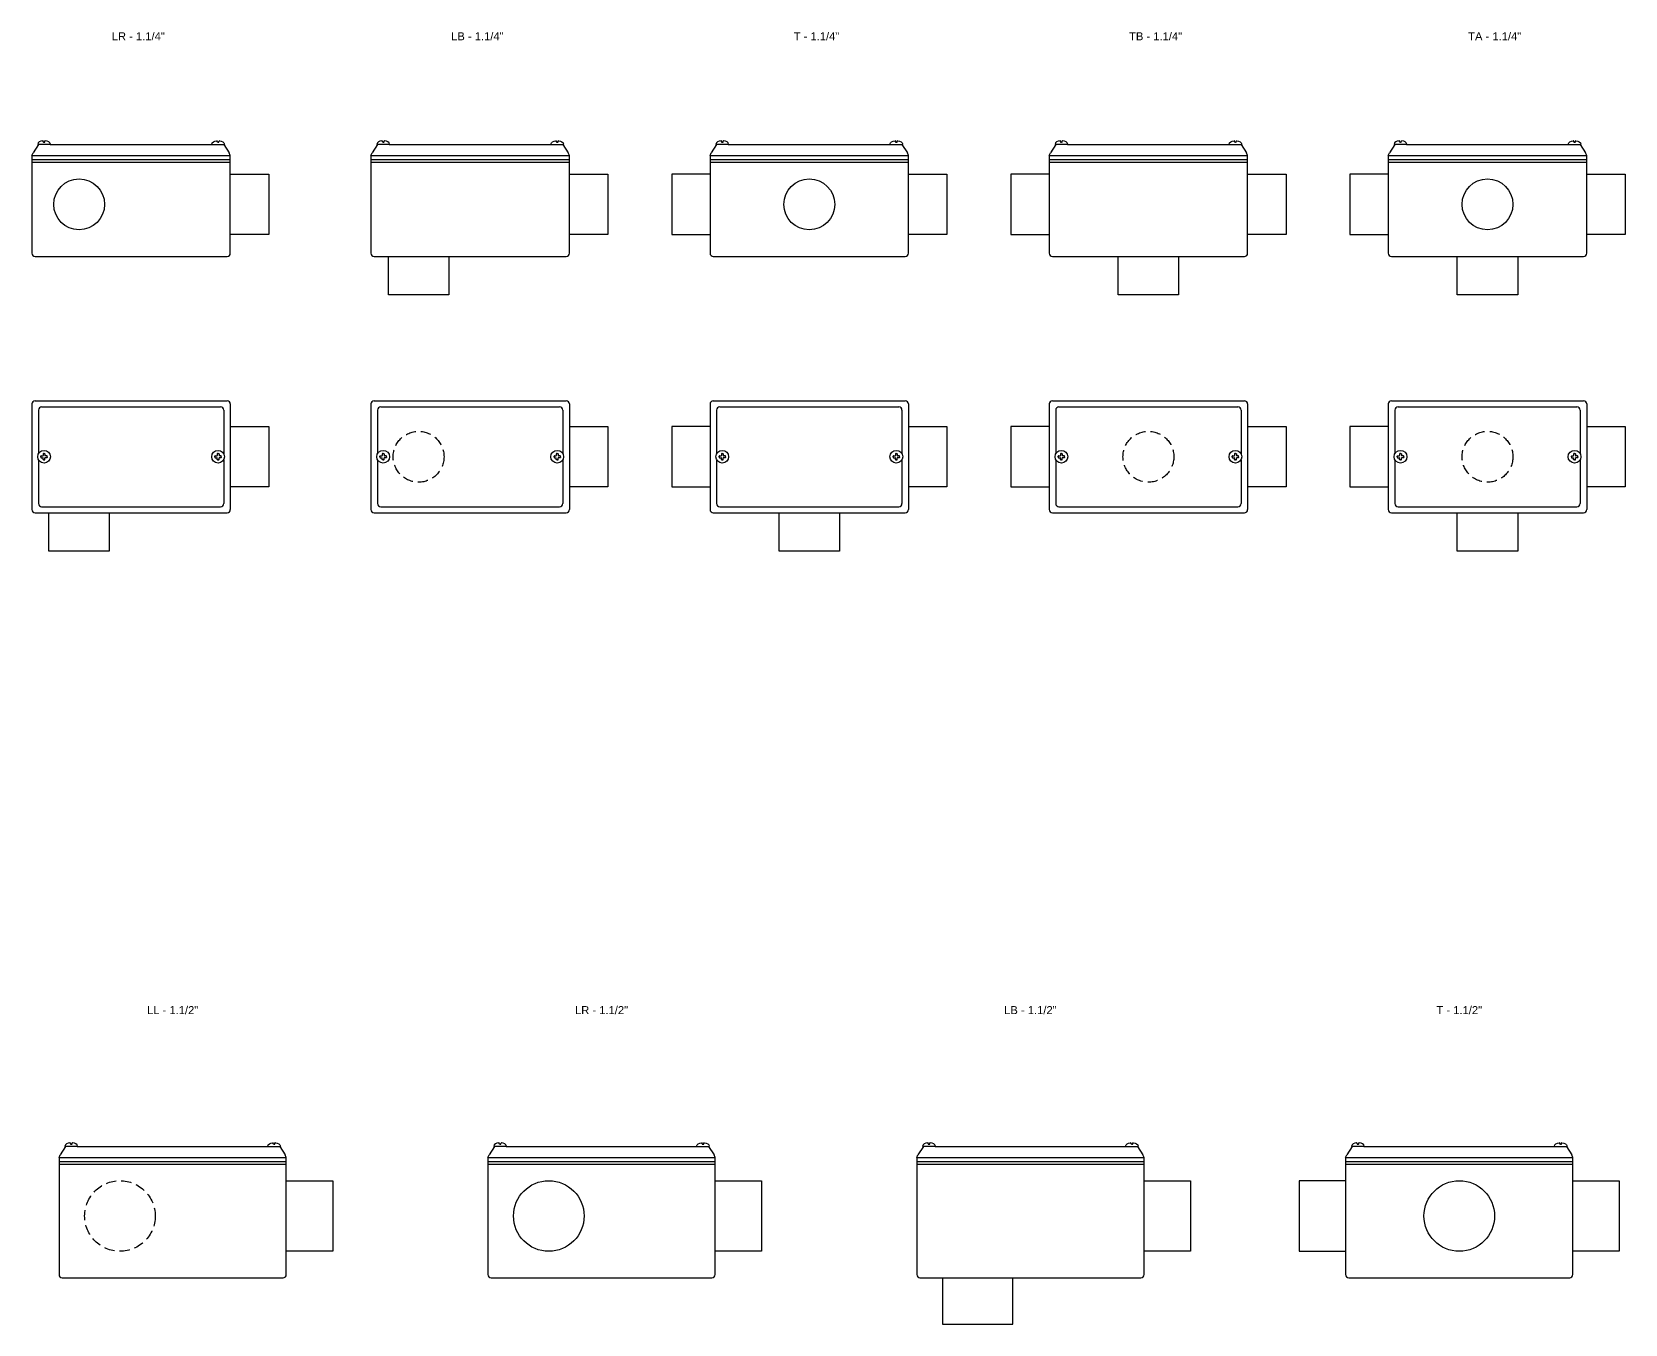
# Model space of a CAD drawing. Header units: millimetres. Extents: x -1637 to 3313, y 823 to 4086.
# Drawn here: x 1232 to 2228, y 1546 to 2353 of the extents above; entities that cross this region are included whole.
import ezdxf
from ezdxf.enums import TextEntityAlignment as Align

# ---------------------------------------------------------------- set-up
doc = ezdxf.new("R2010")
doc.units = ezdxf.units.MM
doc.linetypes.add('HIDDEN', pattern=[9.525, 6.35, -3.175])
doc.layers.add('CONDULETE', color=8, linetype='Continuous')
doc.layers.add('FURO VASADO', color=251, linetype='HIDDEN')
doc.styles.get("Standard").update_dxf_attribs({"font": 'arial.ttf'})

msp = doc.modelspace()

# ---------------------------------------------------------------- linework, layer by layer
at = {"layer": 'CONDULETE'}
for p, q in [((1236.35, 2282.68), (1232.97, 2277.47)), ((1243.65, 2282.68), (1236.1, 2282.68)), ((1239.35, 2284.31), (1239.3, 2284.87)), ((1239.87, 2284.13), (1239.55, 2284.13)), ((1239.87, 2284.13), (1240.19, 2284.13)), ((1240.39, 2284.31), (1240.44, 2284.87)), ((1243.65, 2282.68), (1344.85, 2282.68)), ((1344.85, 2282.68), (1352.4, 2282.68)), ((1348.11, 2284.31), (1348.06, 2284.87)), ((1348.63, 2284.13), (1348.31, 2284.13)), ((1348.63, 2284.13), (1348.95, 2284.13)), ((1349.15, 2284.31), (1349.2, 2284.87)), ((1352.15, 2282.68), (1355.53, 2277.47)), ((1448.25, 2282.68), (1444.88, 2277.47)), ((1455.55, 2282.68), (1448, 2282.68)), ((1451.26, 2284.31), (1451.21, 2284.87)), ((1451.78, 2284.13), (1451.46, 2284.13)), ((1451.78, 2284.13), (1452.1, 2284.13)), ((1452.3, 2284.31), (1452.35, 2284.87)), ((1455.55, 2282.68), (1556.76, 2282.68)), ((1556.76, 2282.68), (1564.31, 2282.68)), ((1560.01, 2284.31), (1559.96, 2284.87)), ((1560.53, 2284.13), (1560.21, 2284.13)), ((1560.53, 2284.13), (1560.85, 2284.13)), ((1561.05, 2284.31), (1561.1, 2284.87)), ((1564.06, 2282.68), (1567.43, 2277.47)), ((1660.15, 2282.68), (1656.78, 2277.47)), ((1667.45, 2282.68), (1659.91, 2282.68)), ((1663.16, 2284.31), (1663.11, 2284.87)), ((1663.68, 2284.13), (1663.36, 2284.13)), ((1663.68, 2284.13), (1664, 2284.13)), ((1664.2, 2284.31), (1664.25, 2284.87)), ((1667.45, 2282.68), (1768.66, 2282.68)), ((1768.66, 2282.68), (1776.21, 2282.68)), ((1771.92, 2284.31), (1771.87, 2284.87)), ((1772.44, 2284.13), (1772.12, 2284.13)), ((1772.44, 2284.13), (1772.76, 2284.13)), ((1772.96, 2284.31), (1773.01, 2284.87)), ((1775.96, 2282.68), (1779.33, 2277.47)), ((1872.06, 2282.68), (1868.69, 2277.47)), ((1879.36, 2282.68), (1871.81, 2282.68)), ((1875.07, 2284.31), (1875.02, 2284.87)), ((1875.59, 2284.13), (1875.27, 2284.13)), ((1875.59, 2284.13), (1875.91, 2284.13)), ((1876.1, 2284.31), (1876.16, 2284.87)), ((1879.36, 2282.68), (1980.57, 2282.68)), ((1980.57, 2282.68), (1988.11, 2282.68)), ((1983.82, 2284.31), (1983.77, 2284.87)), ((1984.34, 2284.13), (1984.02, 2284.13)), ((1984.34, 2284.13), (1984.66, 2284.13)), ((1984.86, 2284.31), (1984.91, 2284.87)), ((1987.87, 2282.68), (1991.24, 2277.47)), ((2083.96, 2282.68), (2080.59, 2277.47)), ((2091.26, 2282.68), (2083.72, 2282.68)), ((2086.97, 2284.31), (2086.92, 2284.87)), ((2087.49, 2284.13), (2087.17, 2284.13)), ((2087.49, 2284.13), (2087.81, 2284.13)), ((2088.01, 2284.31), (2088.06, 2284.87)), ((2091.26, 2282.68), (2192.47, 2282.68)), ((2192.47, 2282.68), (2200.02, 2282.68)), ((2195.73, 2284.31), (2195.68, 2284.87)), ((2196.24, 2284.13), (2195.92, 2284.13)), ((2196.24, 2284.13), (2196.56, 2284.13)), ((2196.76, 2284.31), (2196.81, 2284.87)), ((2199.77, 2282.68), (2203.14, 2277.47)), ((1232.25, 2275.81), (1232.97, 2277.47)), ((1232.25, 2275.81), (1232.25, 2214.68)), ((1232.25, 2275.81), (1356.25, 2275.81)), ((1232.25, 2273.34), (1356.25, 2273.34)), ((1232.25, 2271.68), (1356.25, 2271.68)), ((1356.25, 2275.81), (1355.53, 2277.47)), ((1356.25, 2214.68), (1356.25, 2275.81)), ((1444.15, 2275.81), (1444.88, 2277.47)), ((1444.15, 2275.81), (1444.15, 2214.68)), ((1444.15, 2275.81), (1568.15, 2275.81)), ((1444.15, 2273.34), (1568.15, 2273.34)), ((1444.15, 2271.68), (1568.15, 2271.68)), ((1568.15, 2275.81), (1567.43, 2277.47)), ((1568.15, 2214.68), (1568.15, 2275.81)), ((1656.06, 2275.81), (1656.78, 2277.47)), ((1656.06, 2275.81), (1656.06, 2214.68)), ((1656.06, 2275.81), (1780.06, 2275.81)), ((1656.06, 2273.34), (1780.06, 2273.34)), ((1656.06, 2271.68), (1780.06, 2271.68)), ((1780.06, 2275.81), (1779.33, 2277.47)), ((1780.06, 2214.68), (1780.06, 2275.81)), ((1867.96, 2275.81), (1868.69, 2277.47)), ((1867.96, 2275.81), (1867.96, 2214.68)), ((1867.96, 2275.81), (1991.96, 2275.81)), ((1867.96, 2273.34), (1991.96, 2273.34)), ((1867.96, 2271.68), (1991.96, 2271.68)), ((1991.96, 2275.81), (1991.24, 2277.47)), ((1991.96, 2214.68), (1991.96, 2275.81)), ((2079.87, 2275.81), (2080.59, 2277.47)), ((2079.87, 2275.81), (2079.87, 2214.68)), ((2079.87, 2275.81), (2203.87, 2275.81)), ((2079.87, 2273.34), (2203.87, 2273.34)), ((2079.87, 2271.68), (2203.87, 2271.68)), ((2203.87, 2275.81), (2203.14, 2277.47)), ((2203.87, 2214.68), (2203.87, 2275.81)), ((1356.25, 2264.12), (1380.25, 2264.12)), ((1380.25, 2264.12), (1380.25, 2226.37)), ((1568.15, 2264.12), (1592.15, 2264.12)), ((1592.15, 2264.12), (1592.15, 2226.37)), ((1656.06, 2264.12), (1632.06, 2264.12)), ((1632.06, 2264.12), (1632.06, 2226.37)), ((1780.06, 2264.12), (1804.06, 2264.12)), ((1804.06, 2264.12), (1804.06, 2226.37)), ((1867.96, 2264.12), (1843.96, 2264.12)), ((1843.96, 2264.12), (1843.96, 2226.37)), ((1991.96, 2264.12), (2015.96, 2264.12)), ((2015.96, 2264.12), (2015.96, 2226.37)), ((2079.87, 2264.12), (2055.87, 2264.12)), ((2055.87, 2264.12), (2055.87, 2226.37)), ((2203.87, 2264.12), (2227.87, 2264.12)), ((2227.87, 2264.12), (2227.87, 2226.37)), ((1380.25, 2226.37), (1356.25, 2226.37)), ((1592.15, 2226.37), (1568.15, 2226.37)), ((1632.06, 2226.37), (1656.06, 2226.37)), ((1804.06, 2226.37), (1780.06, 2226.37)), ((1843.96, 2226.37), (1867.96, 2226.37)), ((2015.96, 2226.37), (1991.96, 2226.37)), ((2055.87, 2226.37), (2079.87, 2226.37)), ((2227.87, 2226.37), (2203.87, 2226.37)), ((1234.25, 2212.68), (1354.25, 2212.68)), ((1446.15, 2212.68), (1566.15, 2212.68)), ((1455.04, 2188.68), (1455.04, 2212.68)), ((1492.79, 2212.68), (1492.79, 2188.68)), ((1658.06, 2212.68), (1778.06, 2212.68)), ((1869.96, 2212.68), (1989.96, 2212.68)), ((1911.09, 2188.68), (1911.09, 2212.68)), ((1948.84, 2212.68), (1948.84, 2188.68)), ((2081.87, 2212.68), (2201.87, 2212.68)), ((2122.99, 2188.68), (2122.99, 2212.68)), ((2160.74, 2212.68), (2160.74, 2188.68)), ((1492.79, 2188.68), (1455.04, 2188.68)), ((1948.84, 2188.68), (1911.09, 2188.68)), ((2160.74, 2188.68), (2122.99, 2188.68)), ((1234.25, 2122.56), (1354.25, 2122.56)), ((1446.15, 2122.56), (1566.15, 2122.56)), ((1658.06, 2122.56), (1778.06, 2122.56)), ((1869.96, 2122.56), (1989.96, 2122.56)), ((2081.87, 2122.56), (2201.87, 2122.56)), ((1232.25, 2120.56), (1232.25, 2054.56)), ((1236.35, 2116.76), (1236.35, 2089.42)), ((1238.35, 2118.76), (1350.15, 2118.76)), ((1352.15, 2116.76), (1352.15, 2089.42)), ((1356.25, 2120.56), (1356.25, 2054.56)), ((1444.15, 2120.56), (1444.15, 2054.56)), ((1448.25, 2116.76), (1448.25, 2089.42)), ((1450.25, 2118.76), (1562.06, 2118.76)), ((1564.06, 2116.76), (1564.06, 2089.42)), ((1568.15, 2120.56), (1568.15, 2054.56)), ((1656.06, 2120.56), (1656.06, 2054.56)), ((1660.15, 2116.76), (1660.15, 2089.42)), ((1662.15, 2118.76), (1773.96, 2118.76)), ((1775.96, 2116.76), (1775.96, 2089.42)), ((1780.06, 2120.56), (1780.06, 2054.56)), ((1867.96, 2120.56), (1867.96, 2054.56)), ((1872.06, 2116.76), (1872.06, 2089.42)), ((1874.06, 2118.76), (1985.87, 2118.76)), ((1987.87, 2116.76), (1987.87, 2089.42)), ((1991.96, 2120.56), (1991.96, 2054.56)), ((2079.87, 2120.56), (2079.87, 2054.56)), ((2083.96, 2116.76), (2083.96, 2089.42)), ((2085.96, 2118.76), (2197.77, 2118.76)), ((2199.77, 2116.76), (2199.77, 2089.42)), ((2203.87, 2120.56), (2203.87, 2054.56)), ((1356.25, 2106.43), (1380.25, 2106.43)), ((1380.25, 2106.43), (1380.25, 2068.68)), ((1568.15, 2106.43), (1592.15, 2106.43)), ((1592.15, 2106.43), (1592.15, 2068.68)), ((1656.06, 2106.43), (1632.06, 2106.43)), ((1632.06, 2106.43), (1632.06, 2068.68)), ((1780.06, 2106.43), (1804.06, 2106.43)), ((1804.06, 2106.43), (1804.06, 2068.68)), ((1867.96, 2106.43), (1843.96, 2106.43)), ((1843.96, 2106.43), (1843.96, 2068.68)), ((1991.96, 2106.43), (2015.96, 2106.43)), ((2015.96, 2106.43), (2015.96, 2068.68)), ((2079.87, 2106.43), (2055.87, 2106.43)), ((2055.87, 2106.43), (2055.87, 2068.68)), ((2203.87, 2106.43), (2227.87, 2106.43)), ((2227.87, 2106.43), (2227.87, 2068.68)), ((1236.35, 2085.69), (1236.35, 2058.35)), ((1236.35, 2085.69), (1236.35, 2058.35)), ((1237.88, 2087.56), (1237.88, 2087.93)), ((1237.88, 2087.56), (1237.88, 2087.19)), ((1238.08, 2088.13), (1239.14, 2088.13)), ((1238.08, 2086.99), (1239.14, 2086.99)), ((1239.3, 2089.35), (1239.3, 2088.29)), ((1239.3, 2085.76), (1239.3, 2086.83)), ((1239.87, 2089.55), (1239.5, 2089.55)), ((1239.87, 2085.56), (1239.5, 2085.56)), ((1239.87, 2089.55), (1240.24, 2089.55)), ((1239.87, 2085.56), (1240.24, 2085.56)), ((1240.44, 2089.35), (1240.44, 2088.29)), ((1240.44, 2085.76), (1240.44, 2086.83)), ((1241.67, 2088.13), (1240.6, 2088.13)), ((1241.67, 2086.99), (1240.6, 2086.99)), ((1241.87, 2087.56), (1241.87, 2087.93)), ((1241.87, 2087.56), (1241.87, 2087.19)), ((1346.63, 2087.56), (1346.63, 2087.93)), ((1346.63, 2087.56), (1346.63, 2087.19)), ((1346.83, 2088.13), (1347.9, 2088.13)), ((1346.83, 2086.99), (1347.9, 2086.99)), ((1348.06, 2089.35), (1348.06, 2088.29)), ((1348.06, 2085.76), (1348.06, 2086.83)), ((1348.63, 2089.55), (1348.26, 2089.55)), ((1348.63, 2085.56), (1348.26, 2085.56)), ((1348.63, 2089.55), (1349, 2089.55)), ((1348.63, 2085.56), (1349, 2085.56)), ((1349.2, 2089.35), (1349.2, 2088.29)), ((1349.2, 2085.76), (1349.2, 2086.83)), ((1350.42, 2088.13), (1349.36, 2088.13)), ((1350.42, 2086.99), (1349.36, 2086.99)), ((1350.62, 2087.56), (1350.62, 2087.93)), ((1350.62, 2087.56), (1350.62, 2087.19)), ((1352.15, 2085.69), (1352.15, 2058.35)), ((1352.15, 2085.69), (1352.15, 2058.35)), ((1448.25, 2085.69), (1448.25, 2058.35)), ((1448.25, 2085.69), (1448.25, 2058.35)), ((1449.78, 2087.56), (1449.78, 2087.93)), ((1449.78, 2087.56), (1449.78, 2087.19)), ((1449.98, 2088.13), (1451.05, 2088.13)), ((1449.98, 2086.99), (1451.05, 2086.99)), ((1451.21, 2089.35), (1451.21, 2088.29)), ((1451.21, 2085.76), (1451.21, 2086.83)), ((1451.78, 2089.55), (1451.41, 2089.55)), ((1451.78, 2085.56), (1451.41, 2085.56)), ((1451.78, 2089.55), (1452.15, 2089.55)), ((1451.78, 2085.56), (1452.15, 2085.56)), ((1452.35, 2089.35), (1452.35, 2088.29)), ((1452.35, 2085.76), (1452.35, 2086.83)), ((1453.57, 2088.13), (1452.51, 2088.13)), ((1453.57, 2086.99), (1452.51, 2086.99)), ((1453.77, 2087.56), (1453.77, 2087.93)), ((1453.77, 2087.56), (1453.77, 2087.19)), ((1558.54, 2087.56), (1558.54, 2087.93)), ((1558.54, 2087.56), (1558.54, 2087.19)), ((1558.74, 2088.13), (1559.8, 2088.13)), ((1558.74, 2086.99), (1559.8, 2086.99)), ((1559.96, 2089.35), (1559.96, 2088.29)), ((1559.96, 2085.76), (1559.96, 2086.83)), ((1560.53, 2089.55), (1560.16, 2089.55)), ((1560.53, 2085.56), (1560.16, 2085.56)), ((1560.53, 2089.55), (1560.9, 2089.55)), ((1560.53, 2085.56), (1560.9, 2085.56)), ((1561.1, 2089.35), (1561.1, 2088.29)), ((1561.1, 2085.76), (1561.1, 2086.83)), ((1562.33, 2088.13), (1561.26, 2088.13)), ((1562.33, 2086.99), (1561.26, 2086.99)), ((1562.53, 2087.56), (1562.53, 2087.93)), ((1562.53, 2087.56), (1562.53, 2087.19)), ((1564.06, 2085.69), (1564.06, 2058.35)), ((1564.06, 2085.69), (1564.06, 2058.35)), ((1660.15, 2085.69), (1660.15, 2058.35)), ((1660.15, 2085.69), (1660.15, 2058.35)), ((1661.69, 2087.56), (1661.69, 2087.93)), ((1661.69, 2087.56), (1661.69, 2087.19)), ((1661.89, 2088.13), (1662.95, 2088.13)), ((1661.89, 2086.99), (1662.95, 2086.99)), ((1663.11, 2089.35), (1663.11, 2088.29)), ((1663.11, 2085.76), (1663.11, 2086.83)), ((1663.68, 2089.55), (1663.31, 2089.55)), ((1663.68, 2085.56), (1663.31, 2085.56)), ((1663.68, 2089.55), (1664.05, 2089.55)), ((1663.68, 2085.56), (1664.05, 2085.56)), ((1664.25, 2089.35), (1664.25, 2088.29)), ((1664.25, 2085.76), (1664.25, 2086.83)), ((1665.48, 2088.13), (1664.41, 2088.13)), ((1665.48, 2086.99), (1664.41, 2086.99)), ((1665.68, 2087.56), (1665.68, 2087.93)), ((1665.68, 2087.56), (1665.68, 2087.19)), ((1770.44, 2087.56), (1770.44, 2087.93)), ((1770.44, 2087.56), (1770.44, 2087.19)), ((1770.64, 2088.13), (1771.71, 2088.13)), ((1770.64, 2086.99), (1771.71, 2086.99)), ((1771.87, 2089.35), (1771.87, 2088.29)), ((1771.87, 2085.76), (1771.87, 2086.83)), ((1772.44, 2089.55), (1772.07, 2089.55)), ((1772.44, 2085.56), (1772.07, 2085.56)), ((1772.44, 2089.55), (1772.81, 2089.55)), ((1772.44, 2085.56), (1772.81, 2085.56)), ((1773.01, 2089.35), (1773.01, 2088.29)), ((1773.01, 2085.76), (1773.01, 2086.83)), ((1774.23, 2088.13), (1773.17, 2088.13)), ((1774.23, 2086.99), (1773.17, 2086.99)), ((1774.43, 2087.56), (1774.43, 2087.93)), ((1774.43, 2087.56), (1774.43, 2087.19)), ((1775.96, 2085.69), (1775.96, 2058.35)), ((1775.96, 2085.69), (1775.96, 2058.35)), ((1872.06, 2085.69), (1872.06, 2058.35)), ((1872.06, 2085.69), (1872.06, 2058.35)), ((1873.59, 2087.56), (1873.59, 2087.93)), ((1873.59, 2087.56), (1873.59, 2087.19)), ((1873.79, 2088.13), (1874.86, 2088.13)), ((1873.79, 2086.99), (1874.86, 2086.99)), ((1875.02, 2089.35), (1875.02, 2088.29)), ((1875.02, 2085.76), (1875.02, 2086.83)), ((1875.59, 2089.55), (1875.22, 2089.55)), ((1875.59, 2085.56), (1875.22, 2085.56)), ((1875.59, 2089.55), (1875.96, 2089.55)), ((1875.59, 2085.56), (1875.96, 2085.56)), ((1876.16, 2089.35), (1876.16, 2088.29)), ((1876.16, 2085.76), (1876.16, 2086.83)), ((1877.38, 2088.13), (1876.32, 2088.13)), ((1877.38, 2086.99), (1876.32, 2086.99)), ((1877.58, 2087.56), (1877.58, 2087.93)), ((1877.58, 2087.56), (1877.58, 2087.19)), ((1982.35, 2087.56), (1982.35, 2087.93)), ((1982.35, 2087.56), (1982.35, 2087.19)), ((1982.55, 2088.13), (1983.61, 2088.13)), ((1982.55, 2086.99), (1983.61, 2086.99)), ((1983.77, 2089.35), (1983.77, 2088.29)), ((1983.77, 2085.76), (1983.77, 2086.83)), ((1984.34, 2089.55), (1983.97, 2089.55)), ((1984.34, 2085.56), (1983.97, 2085.56)), ((1984.34, 2089.55), (1984.71, 2089.55)), ((1984.34, 2085.56), (1984.71, 2085.56)), ((1984.91, 2089.35), (1984.91, 2088.29)), ((1984.91, 2085.76), (1984.91, 2086.83)), ((1986.14, 2088.13), (1985.07, 2088.13)), ((1986.14, 2086.99), (1985.07, 2086.99)), ((1986.34, 2087.56), (1986.34, 2087.93)), ((1986.34, 2087.56), (1986.34, 2087.19)), ((1987.87, 2085.69), (1987.87, 2058.35)), ((1987.87, 2085.69), (1987.87, 2058.35)), ((2083.96, 2085.69), (2083.96, 2058.35)), ((2083.96, 2085.69), (2083.96, 2058.35)), ((2085.5, 2087.56), (2085.5, 2087.93)), ((2085.5, 2087.56), (2085.5, 2087.19)), ((2085.7, 2088.13), (2086.76, 2088.13)), ((2085.7, 2086.99), (2086.76, 2086.99)), ((2086.92, 2089.35), (2086.92, 2088.29)), ((2086.92, 2085.76), (2086.92, 2086.83)), ((2087.49, 2089.55), (2087.12, 2089.55)), ((2087.49, 2085.56), (2087.12, 2085.56)), ((2087.49, 2089.55), (2087.86, 2089.55)), ((2087.49, 2085.56), (2087.86, 2085.56)), ((2088.06, 2089.35), (2088.06, 2088.29)), ((2088.06, 2085.76), (2088.06, 2086.83)), ((2089.28, 2088.13), (2088.22, 2088.13)), ((2089.28, 2086.99), (2088.22, 2086.99)), ((2089.48, 2087.56), (2089.48, 2087.93)), ((2089.48, 2087.56), (2089.48, 2087.19)), ((2194.25, 2087.56), (2194.25, 2087.93)), ((2194.25, 2087.56), (2194.25, 2087.19)), ((2194.45, 2088.13), (2195.52, 2088.13)), ((2194.45, 2086.99), (2195.52, 2086.99)), ((2195.67, 2089.35), (2195.67, 2088.29)), ((2195.67, 2085.76), (2195.67, 2086.83)), ((2196.24, 2089.55), (2195.87, 2089.55)), ((2196.24, 2085.56), (2195.87, 2085.56)), ((2196.24, 2089.55), (2196.61, 2089.55)), ((2196.24, 2085.56), (2196.61, 2085.56)), ((2196.81, 2089.35), (2196.81, 2088.29)), ((2196.81, 2085.76), (2196.81, 2086.83)), ((2198.04, 2088.13), (2196.97, 2088.13)), ((2198.04, 2086.99), (2196.97, 2086.99)), ((2198.24, 2087.56), (2198.24, 2087.93)), ((2198.24, 2087.56), (2198.24, 2087.19)), ((2199.77, 2085.69), (2199.77, 2058.35)), ((2199.77, 2085.69), (2199.77, 2058.35)), ((1380.25, 2068.68), (1356.25, 2068.68)), ((1592.15, 2068.68), (1568.15, 2068.68)), ((1632.06, 2068.68), (1656.06, 2068.68)), ((1804.06, 2068.68), (1780.06, 2068.68)), ((1843.96, 2068.68), (1867.96, 2068.68)), ((2015.96, 2068.68), (1991.96, 2068.68)), ((2055.87, 2068.68), (2079.87, 2068.68)), ((2227.87, 2068.68), (2203.87, 2068.68)), ((1234.25, 2052.56), (1354.25, 2052.56)), ((1238.35, 2056.35), (1350.15, 2056.35)), ((1242.89, 2028.56), (1242.89, 2052.56)), ((1280.64, 2052.56), (1280.64, 2028.56)), ((1446.15, 2052.56), (1566.15, 2052.56)), ((1450.25, 2056.35), (1562.06, 2056.35)), ((1658.06, 2052.56), (1778.06, 2052.56)), ((1662.15, 2056.35), (1773.96, 2056.35)), ((1699.18, 2028.56), (1699.18, 2052.56)), ((1736.93, 2052.56), (1736.93, 2028.56)), ((1869.96, 2052.56), (1989.96, 2052.56)), ((1874.06, 2056.35), (1985.87, 2056.35)), ((2081.87, 2052.56), (2201.87, 2052.56)), ((2085.96, 2056.35), (2197.77, 2056.35)), ((2122.99, 2028.56), (2122.99, 2052.56)), ((2160.74, 2052.56), (2160.74, 2028.56)), ((1280.64, 2028.56), (1242.89, 2028.56)), ((1736.93, 2028.56), (1699.18, 2028.56)), ((2160.74, 2028.56), (2122.99, 2028.56)), ((1253.33, 1656.65), (1249.95, 1651.44)), ((1260.63, 1656.65), (1253.08, 1656.65)), ((1256.33, 1658.28), (1256.28, 1658.84)), ((1256.85, 1658.1), (1256.53, 1658.1)), ((1256.85, 1658.1), (1257.17, 1658.1)), ((1257.37, 1658.28), (1257.42, 1658.84)), ((1260.63, 1656.65), (1379.83, 1656.65)), ((1379.83, 1656.65), (1387.38, 1656.65)), ((1383.09, 1658.28), (1383.04, 1658.84)), ((1383.61, 1658.1), (1383.29, 1658.1)), ((1383.61, 1658.1), (1383.93, 1658.1)), ((1384.13, 1658.28), (1384.18, 1658.84)), ((1387.13, 1656.65), (1390.51, 1651.44)), ((1521.33, 1656.65), (1517.96, 1651.44)), ((1528.63, 1656.65), (1521.08, 1656.65)), ((1524.33, 1658.28), (1524.28, 1658.84)), ((1524.85, 1658.1), (1524.53, 1658.1)), ((1524.85, 1658.1), (1525.17, 1658.1)), ((1525.37, 1658.28), (1525.42, 1658.84)), ((1528.63, 1656.65), (1647.83, 1656.65)), ((1647.83, 1656.65), (1655.38, 1656.65)), ((1651.09, 1658.28), (1651.04, 1658.84)), ((1651.61, 1658.1), (1651.29, 1658.1)), ((1651.61, 1658.1), (1651.93, 1658.1)), ((1652.13, 1658.28), (1652.18, 1658.84)), ((1655.14, 1656.65), (1658.51, 1651.44)), ((1789.33, 1656.65), (1785.96, 1651.44)), ((1796.63, 1656.65), (1789.08, 1656.65)), ((1792.33, 1658.28), (1792.28, 1658.84)), ((1792.85, 1658.1), (1792.53, 1658.1)), ((1792.85, 1658.1), (1793.17, 1658.1)), ((1793.37, 1658.28), (1793.42, 1658.84)), ((1796.63, 1656.65), (1915.84, 1656.65)), ((1915.84, 1656.65), (1923.38, 1656.65)), ((1919.09, 1658.28), (1919.04, 1658.84)), ((1919.61, 1658.1), (1919.29, 1658.1)), ((1919.61, 1658.1), (1919.93, 1658.1)), ((1920.13, 1658.28), (1920.18, 1658.84)), ((1923.14, 1656.65), (1926.51, 1651.44)), ((2057.33, 1656.65), (2053.96, 1651.44)), ((2064.63, 1656.65), (2057.08, 1656.65)), ((2060.34, 1658.28), (2060.29, 1658.84)), ((2060.85, 1658.1), (2060.53, 1658.1)), ((2060.85, 1658.1), (2061.17, 1658.1)), ((2061.37, 1658.28), (2061.42, 1658.84)), ((2064.63, 1656.65), (2183.84, 1656.65)), ((2183.84, 1656.65), (2191.38, 1656.65)), ((2187.09, 1658.28), (2187.04, 1658.84)), ((2187.61, 1658.1), (2187.29, 1658.1)), ((2187.61, 1658.1), (2187.93, 1658.1)), ((2188.13, 1658.28), (2188.18, 1658.84)), ((2191.14, 1656.65), (2194.51, 1651.44)), ((1249.23, 1649.78), (1249.95, 1651.44)), ((1249.23, 1649.78), (1249.23, 1576.65)), ((1249.23, 1649.78), (1391.23, 1649.78)), ((1249.23, 1647.31), (1391.23, 1647.31)), ((1249.23, 1645.65), (1391.23, 1645.65)), ((1391.23, 1649.78), (1390.51, 1651.44)), ((1391.23, 1576.65), (1391.23, 1649.78)), ((1517.23, 1649.78), (1517.96, 1651.44)), ((1517.23, 1649.78), (1517.23, 1576.65)), ((1517.23, 1649.78), (1659.23, 1649.78)), ((1517.23, 1647.31), (1659.23, 1647.31)), ((1517.23, 1645.65), (1659.23, 1645.65)), ((1659.23, 1649.78), (1658.51, 1651.44)), ((1659.23, 1576.65), (1659.23, 1649.78)), ((1785.23, 1649.78), (1785.96, 1651.44)), ((1785.23, 1649.78), (1785.23, 1576.65)), ((1785.23, 1649.78), (1927.23, 1649.78)), ((1785.23, 1647.31), (1927.23, 1647.31)), ((1785.23, 1645.65), (1927.23, 1645.65)), ((1927.23, 1649.78), (1926.51, 1651.44)), ((1927.23, 1576.65), (1927.23, 1649.78)), ((2053.23, 1649.78), (2053.96, 1651.44)), ((2053.23, 1649.78), (2053.23, 1576.65)), ((2053.23, 1649.78), (2195.23, 1649.78)), ((2053.23, 1647.31), (2195.23, 1647.31)), ((2053.23, 1645.65), (2195.23, 1645.65)), ((2195.23, 1649.78), (2194.51, 1651.44)), ((2195.23, 1576.65), (2195.23, 1649.78)), ((1391.23, 1635.27), (1420.23, 1635.27)), ((1420.23, 1635.27), (1420.23, 1591.17)), ((1659.23, 1635.27), (1688.23, 1635.27)), ((1688.23, 1635.27), (1688.23, 1591.17)), ((1927.23, 1635.27), (1956.23, 1635.27)), ((1956.23, 1635.27), (1956.23, 1591.17)), ((2053.23, 1635.27), (2024.23, 1635.27)), ((2024.23, 1635.27), (2024.23, 1591.17)), ((2195.23, 1635.27), (2224.23, 1635.27)), ((2224.23, 1635.27), (2224.23, 1591.17)), ((1420.23, 1591.17), (1391.23, 1591.17)), ((1688.23, 1591.17), (1659.23, 1591.17)), ((1956.23, 1591.17), (1927.23, 1591.17)), ((2024.23, 1591.17), (2053.23, 1591.17)), ((2224.23, 1591.17), (2195.23, 1591.17)), ((1251.23, 1574.65), (1389.23, 1574.65)), ((1519.23, 1574.65), (1657.23, 1574.65)), ((1787.23, 1574.65), (1925.23, 1574.65)), ((1801.23, 1574.65), (1801.23, 1545.65)), ((1845.33, 1545.65), (1845.33, 1574.65)), ((2055.23, 1574.65), (2193.23, 1574.65)), ((1801.23, 1545.65), (1845.33, 1545.65))]:
    msp.add_line(p, q, dxfattribs=at)
for centre, radius in [((1261.77, 2245.24), 15.88), ((1718.06, 2245.24), 15.88), ((2141.87, 2245.24), 15.88), ((1239.87, 2087.56), 3.99), ((1348.63, 2087.56), 3.99), ((1451.78, 2087.56), 3.99), ((1560.53, 2087.56), 3.99), ((1663.68, 2087.56), 3.99), ((1772.44, 2087.56), 3.99), ((1875.59, 2087.56), 3.99), ((1984.34, 2087.56), 3.99), ((2087.49, 2087.56), 3.99), ((2196.24, 2087.56), 3.99), ((1555.28, 1613.22), 22.05), ((2124.23, 1613.22), 22.05)]:
    msp.add_circle(centre, radius, dxfattribs=at)
for centre, radius, start, end in [((1236.1, 2282.88), 0.2, 170.96153, 270), ((1239.1, 2284.85), 0.2, 5.15271, 97.00038), ((1239.55, 2284.33), 0.2, 185.15271, 270), ((1240.19, 2284.33), 0.2, 270, 354.84729), ((1240.64, 2284.85), 0.2, 82.99962, 174.84729), ((1243.65, 2282.88), 0.2, 270, 9.03847), ((1344.85, 2282.88), 0.2, 170.96153, 270), ((1347.86, 2284.85), 0.2, 5.15271, 97.00038), ((1348.31, 2284.33), 0.2, 185.15271, 270), ((1348.95, 2284.33), 0.2, 270, 354.84729), ((1349.4, 2284.85), 0.2, 82.99962, 174.84729), ((1352.4, 2282.88), 0.2, 270, 9.03847), ((1448, 2282.88), 0.2, 170.96153, 270), ((1451.01, 2284.85), 0.2, 5.15271, 97.00038), ((1451.46, 2284.33), 0.2, 185.15271, 270), ((1452.1, 2284.33), 0.2, 270, 354.84729), ((1452.55, 2284.85), 0.2, 82.99962, 174.84729), ((1455.55, 2282.88), 0.2, 270, 9.03847), ((1556.76, 2282.88), 0.2, 170.96153, 270), ((1559.76, 2284.85), 0.2, 5.15271, 97.00038), ((1560.21, 2284.33), 0.2, 185.15271, 270), ((1560.85, 2284.33), 0.2, 270, 354.84729), ((1561.3, 2284.85), 0.2, 82.99962, 174.84729), ((1564.31, 2282.88), 0.2, 270, 9.03847), ((1659.91, 2282.88), 0.2, 170.96153, 270), ((1662.91, 2284.85), 0.2, 5.15271, 97.00038), ((1663.36, 2284.33), 0.2, 185.15271, 270), ((1664, 2284.33), 0.2, 270, 354.84729), ((1664.45, 2284.85), 0.2, 82.99962, 174.84729), ((1667.45, 2282.88), 0.2, 270, 9.03847), ((1768.66, 2282.88), 0.2, 170.96153, 270), ((1771.67, 2284.85), 0.2, 5.15271, 97.00038), ((1772.12, 2284.33), 0.2, 185.15271, 270), ((1772.76, 2284.33), 0.2, 270, 354.84729), ((1773.2, 2284.85), 0.2, 82.99962, 174.84729), ((1776.21, 2282.88), 0.2, 270, 9.03847), ((1871.81, 2282.88), 0.2, 170.96153, 270), ((1874.82, 2284.85), 0.2, 5.15271, 97.00038), ((1875.27, 2284.33), 0.2, 185.15271, 270), ((1875.91, 2284.33), 0.2, 270, 354.84729), ((1876.35, 2284.85), 0.2, 82.99962, 174.84729), ((1879.36, 2282.88), 0.2, 270, 9.03847), ((1980.57, 2282.88), 0.2, 170.96153, 270), ((1983.57, 2284.85), 0.2, 5.15271, 97.00038), ((1984.02, 2284.33), 0.2, 185.15271, 270), ((1984.66, 2284.33), 0.2, 270, 354.84729), ((1985.11, 2284.85), 0.2, 82.99962, 174.84729), ((1988.11, 2282.88), 0.2, 270, 9.03847), ((2083.72, 2282.88), 0.2, 170.96153, 270), ((2086.72, 2284.85), 0.2, 5.15271, 97.00038), ((2087.17, 2284.33), 0.2, 185.15271, 270), ((2087.81, 2284.33), 0.2, 270, 354.84729), ((2088.26, 2284.85), 0.2, 82.99962, 174.84729), ((2091.26, 2282.88), 0.2, 270, 9.03847), ((2192.47, 2282.88), 0.2, 170.96153, 270), ((2195.48, 2284.85), 0.2, 5.15271, 97.00038), ((2195.92, 2284.33), 0.2, 185.15271, 270), ((2196.56, 2284.33), 0.2, 270, 354.84729), ((2197.01, 2284.85), 0.2, 82.99962, 174.84729), ((2200.02, 2282.88), 0.2, 270, 9.03847), ((1234.25, 2214.68), 2, 180, 270), ((1354.25, 2214.68), 2, 270, 0), ((1446.15, 2214.68), 2, 180, 270), ((1566.15, 2214.68), 2, 270, 0), ((1658.06, 2214.68), 2, 180, 270), ((1778.06, 2214.68), 2, 270, 0), ((1869.96, 2214.68), 2, 180, 270), ((1989.96, 2214.68), 2, 270, 0), ((2081.87, 2214.68), 2, 180, 270), ((2201.87, 2214.68), 2, 270, 0), ((1234.25, 2120.56), 2, 90, 180), ((1354.25, 2120.56), 2, 0, 90), ((1446.15, 2120.56), 2, 90, 180), ((1566.15, 2120.56), 2, 0, 90), ((1658.06, 2120.56), 2, 90, 180), ((1778.06, 2120.56), 2, 0, 90), ((1869.96, 2120.56), 2, 90, 180), ((1989.96, 2120.56), 2, 0, 90), ((2081.87, 2120.56), 2, 90, 180), ((2201.87, 2120.56), 2, 0, 90), ((1238.35, 2116.76), 2, 90, 180), ((1350.15, 2116.76), 2, 0, 90), ((1450.25, 2116.76), 2, 90, 180), ((1562.06, 2116.76), 2, 0, 90), ((1662.15, 2116.76), 2, 90, 180), ((1773.96, 2116.76), 2, 0, 90), ((1874.06, 2116.76), 2, 90, 180), ((1985.87, 2116.76), 2, 0, 90), ((2085.96, 2116.76), 2, 90, 180), ((2197.77, 2116.76), 2, 0, 90), ((1238.08, 2087.93), 0.2, 90, 180), ((1238.08, 2087.19), 0.2, 180, 270), ((1239.14, 2088.29), 0.16, 270, 0), ((1239.14, 2086.83), 0.16, 0, 90), ((1239.5, 2089.35), 0.2, 90, 180), ((1239.5, 2085.76), 0.2, 180, 270), ((1240.24, 2089.35), 0.2, 0, 90), ((1240.24, 2085.76), 0.2, 270, 0), ((1240.6, 2088.29), 0.16, 180, 270), ((1240.6, 2086.83), 0.16, 90, 180), ((1241.67, 2087.93), 0.2, 0, 90), ((1241.67, 2087.19), 0.2, 270, 0), ((1346.83, 2087.93), 0.2, 90, 180), ((1346.83, 2087.19), 0.2, 180, 270), ((1347.9, 2088.29), 0.16, 270, 0), ((1347.9, 2086.83), 0.16, 0, 90), ((1348.26, 2089.35), 0.2, 90, 180), ((1348.26, 2085.76), 0.2, 180, 270), ((1349, 2089.35), 0.2, 0, 90), ((1349, 2085.76), 0.2, 270, 0), ((1349.36, 2088.29), 0.16, 180, 270), ((1349.36, 2086.83), 0.16, 90, 180), ((1350.42, 2087.93), 0.2, 0, 90), ((1350.42, 2087.19), 0.2, 270, 0), ((1449.98, 2087.93), 0.2, 90, 180), ((1449.98, 2087.19), 0.2, 180, 270), ((1451.05, 2088.29), 0.16, 270, 0), ((1451.05, 2086.83), 0.16, 0, 90), ((1451.41, 2089.35), 0.2, 90, 180), ((1451.41, 2085.76), 0.2, 180, 270), ((1452.15, 2089.35), 0.2, 0, 90), ((1452.15, 2085.76), 0.2, 270, 0), ((1452.51, 2088.29), 0.16, 180, 270), ((1452.51, 2086.83), 0.16, 90, 180), ((1453.57, 2087.93), 0.2, 0, 90), ((1453.57, 2087.19), 0.2, 270, 0), ((1558.74, 2087.93), 0.2, 90, 180), ((1558.74, 2087.19), 0.2, 180, 270), ((1559.8, 2088.29), 0.16, 270, 0), ((1559.8, 2086.83), 0.16, 0, 90), ((1560.16, 2089.35), 0.2, 90, 180), ((1560.16, 2085.76), 0.2, 180, 270), ((1560.9, 2089.35), 0.2, 0, 90), ((1560.9, 2085.76), 0.2, 270, 0), ((1561.26, 2088.29), 0.16, 180, 270), ((1561.26, 2086.83), 0.16, 90, 180), ((1562.33, 2087.93), 0.2, 0, 90), ((1562.33, 2087.19), 0.2, 270, 0), ((1661.89, 2087.93), 0.2, 90, 180), ((1661.89, 2087.19), 0.2, 180, 270), ((1662.95, 2088.29), 0.16, 270, 0), ((1662.95, 2086.83), 0.16, 0, 90), ((1663.31, 2089.35), 0.2, 90, 180), ((1663.31, 2085.76), 0.2, 180, 270), ((1664.05, 2089.35), 0.2, 0, 90), ((1664.05, 2085.76), 0.2, 270, 0), ((1664.41, 2088.29), 0.16, 180, 270), ((1664.41, 2086.83), 0.16, 90, 180), ((1665.48, 2087.93), 0.2, 0, 90), ((1665.48, 2087.19), 0.2, 270, 0), ((1770.64, 2087.93), 0.2, 90, 180), ((1770.64, 2087.19), 0.2, 180, 270), ((1771.71, 2088.29), 0.16, 270, 0), ((1771.71, 2086.83), 0.16, 0, 90), ((1772.07, 2089.35), 0.2, 90, 180), ((1772.07, 2085.76), 0.2, 180, 270), ((1772.81, 2089.35), 0.2, 0, 90), ((1772.81, 2085.76), 0.2, 270, 0), ((1773.17, 2088.29), 0.16, 180, 270), ((1773.17, 2086.83), 0.16, 90, 180), ((1774.23, 2087.93), 0.2, 0, 90), ((1774.23, 2087.19), 0.2, 270, 0), ((1873.79, 2087.93), 0.2, 90, 180), ((1873.79, 2087.19), 0.2, 180, 270), ((1874.86, 2088.29), 0.16, 270, 0), ((1874.86, 2086.83), 0.16, 0, 90), ((1875.22, 2089.35), 0.2, 90, 180), ((1875.22, 2085.76), 0.2, 180, 270), ((1875.96, 2089.35), 0.2, 0, 90), ((1875.96, 2085.76), 0.2, 270, 0), ((1876.32, 2088.29), 0.16, 180, 270), ((1876.32, 2086.83), 0.16, 90, 180), ((1877.38, 2087.93), 0.2, 0, 90), ((1877.38, 2087.19), 0.2, 270, 0), ((1982.55, 2087.93), 0.2, 90, 180), ((1982.55, 2087.19), 0.2, 180, 270), ((1983.61, 2088.29), 0.16, 270, 0), ((1983.61, 2086.83), 0.16, 0, 90), ((1983.97, 2089.35), 0.2, 90, 180), ((1983.97, 2085.76), 0.2, 180, 270), ((1984.71, 2089.35), 0.2, 0, 90), ((1984.71, 2085.76), 0.2, 270, 0), ((1985.07, 2088.29), 0.16, 180, 270), ((1985.07, 2086.83), 0.16, 90, 180), ((1986.14, 2087.93), 0.2, 0, 90), ((1986.14, 2087.19), 0.2, 270, 0), ((2085.7, 2087.93), 0.2, 90, 180), ((2085.7, 2087.19), 0.2, 180, 270), ((2086.76, 2088.29), 0.16, 270, 0), ((2086.76, 2086.83), 0.16, 0, 90), ((2087.12, 2089.35), 0.2, 90, 180), ((2087.12, 2085.76), 0.2, 180, 270), ((2087.86, 2089.35), 0.2, 0, 90), ((2087.86, 2085.76), 0.2, 270, 0), ((2088.22, 2088.29), 0.16, 180, 270), ((2088.22, 2086.83), 0.16, 90, 180), ((2089.28, 2087.93), 0.2, 0, 90), ((2089.28, 2087.19), 0.2, 270, 0), ((2194.45, 2087.93), 0.2, 90, 180), ((2194.45, 2087.19), 0.2, 180, 270), ((2195.52, 2088.29), 0.16, 270, 0), ((2195.52, 2086.83), 0.16, 0, 90), ((2195.87, 2089.35), 0.2, 90, 180), ((2195.87, 2085.76), 0.2, 180, 270), ((2196.61, 2089.35), 0.2, 0, 90), ((2196.61, 2085.76), 0.2, 270, 0), ((2196.97, 2088.29), 0.16, 180, 270), ((2196.97, 2086.83), 0.16, 90, 180), ((2198.04, 2087.93), 0.2, 0, 90), ((2198.04, 2087.19), 0.2, 270, 0), ((1234.25, 2054.56), 2, 180, 270), ((1238.35, 2058.35), 2, 180, 270), ((1350.15, 2058.35), 2, 270, 0), ((1354.25, 2054.56), 2, 270, 0), ((1446.15, 2054.56), 2, 180, 270), ((1450.25, 2058.35), 2, 180, 270), ((1562.06, 2058.35), 2, 270, 0), ((1566.15, 2054.56), 2, 270, 0), ((1658.06, 2054.56), 2, 180, 270), ((1662.15, 2058.35), 2, 180, 270), ((1773.96, 2058.35), 2, 270, 0), ((1778.06, 2054.56), 2, 270, 0), ((1869.96, 2054.56), 2, 180, 270), ((1874.06, 2058.35), 2, 180, 270), ((1985.87, 2058.35), 2, 270, 0), ((1989.96, 2054.56), 2, 270, 0), ((2081.87, 2054.56), 2, 180, 270), ((2085.96, 2058.35), 2, 180, 270), ((2197.77, 2058.35), 2, 270, 0), ((2201.87, 2054.56), 2, 270, 0), ((1253.08, 1656.85), 0.2, 170.96153, 270), ((1256.08, 1658.82), 0.2, 5.15271, 97.00038), ((1256.53, 1658.3), 0.2, 185.15271, 270), ((1257.17, 1658.3), 0.2, 270, 354.84729), ((1257.62, 1658.82), 0.2, 82.99962, 174.84729), ((1260.63, 1656.85), 0.2, 270, 9.03847), ((1379.83, 1656.85), 0.2, 170.96153, 270), ((1382.84, 1658.82), 0.2, 5.15271, 97.00038), ((1383.29, 1658.3), 0.2, 185.15271, 270), ((1383.93, 1658.3), 0.2, 270, 354.84729), ((1384.38, 1658.82), 0.2, 82.99962, 174.84729), ((1387.38, 1656.85), 0.2, 270, 9.03847), ((1521.08, 1656.85), 0.2, 170.96153, 270), ((1524.08, 1658.82), 0.2, 5.15271, 97.00038), ((1524.53, 1658.3), 0.2, 185.15271, 270), ((1525.17, 1658.3), 0.2, 270, 354.84729), ((1525.62, 1658.82), 0.2, 82.99962, 174.84729), ((1528.63, 1656.85), 0.2, 270, 9.03847), ((1647.83, 1656.85), 0.2, 170.96153, 270), ((1650.84, 1658.82), 0.2, 5.15271, 97.00038), ((1651.29, 1658.3), 0.2, 185.15271, 270), ((1651.93, 1658.3), 0.2, 270, 354.84729), ((1652.38, 1658.82), 0.2, 82.99962, 174.84729), ((1655.38, 1656.85), 0.2, 270, 9.03847), ((1789.08, 1656.85), 0.2, 170.96153, 270), ((1792.09, 1658.82), 0.2, 5.15271, 97.00038), ((1792.53, 1658.3), 0.2, 185.15271, 270), ((1793.17, 1658.3), 0.2, 270, 354.84729), ((1793.62, 1658.82), 0.2, 82.99962, 174.84729), ((1796.63, 1656.85), 0.2, 270, 9.03847), ((1915.84, 1656.85), 0.2, 170.96153, 270), ((1918.84, 1658.82), 0.2, 5.15271, 97.00038), ((1919.29, 1658.3), 0.2, 185.15271, 270), ((1919.93, 1658.3), 0.2, 270, 354.84729), ((1920.38, 1658.82), 0.2, 82.99962, 174.84729), ((1923.38, 1656.85), 0.2, 270, 9.03847), ((2057.08, 1656.85), 0.2, 170.96153, 270), ((2060.09, 1658.82), 0.2, 5.15271, 97.00038), ((2060.53, 1658.3), 0.2, 185.15271, 270), ((2061.17, 1658.3), 0.2, 270, 354.84729), ((2061.62, 1658.82), 0.2, 82.99962, 174.84729), ((2064.63, 1656.85), 0.2, 270, 9.03847), ((2183.84, 1656.85), 0.2, 170.96153, 270), ((2186.84, 1658.82), 0.2, 5.15271, 97.00038), ((2187.29, 1658.3), 0.2, 185.15271, 270), ((2187.93, 1658.3), 0.2, 270, 354.84729), ((2188.38, 1658.82), 0.2, 82.99962, 174.84729), ((2191.38, 1656.85), 0.2, 270, 9.03847), ((1251.23, 1576.65), 2, 180, 270), ((1389.23, 1576.65), 2, 270, 0), ((1519.23, 1576.65), 2, 180, 270), ((1657.23, 1576.65), 2, 270, 0), ((1787.23, 1576.65), 2, 180, 270), ((1925.23, 1576.65), 2, 270, 0), ((2055.23, 1576.65), 2, 180, 270), ((2193.23, 1576.65), 2, 270, 0)]:
    msp.add_arc(centre, radius, start, end, dxfattribs=at)
for centre, major_axis, start_param, end_param in [((1239.87, 2282.68), (-3.99, 0), -1.37064, -0.095985), ((1239.87, 2282.68), (3.99, 0), 0.095985, 1.37064), ((1451.78, 2282.68), (-3.99, 0), -1.37064, -0.095985), ((1451.78, 2282.68), (3.99, 0), 0.095985, 1.37064), ((1663.68, 2282.68), (-3.99, 0), -1.37064, -0.095985), ((1663.68, 2282.68), (3.99, 0), 0.095985, 1.37064), ((1875.59, 2282.68), (-3.99, 0), -1.37064, -0.095985), ((1875.59, 2282.68), (3.99, 0), 0.095985, 1.37064), ((2087.49, 2282.68), (-3.99, 0), -1.37064, -0.095985), ((2087.49, 2282.68), (3.99, 0), 0.095985, 1.37064), ((1256.85, 1656.65), (3.99, 0), 1.770953, 3.045608), ((1256.85, 1656.65), (3.99, 0), 0.095985, 1.37064), ((1524.85, 1656.65), (3.99, 0), 1.770953, 3.045608), ((1524.85, 1656.65), (3.99, 0), 0.095985, 1.37064), ((1792.85, 1656.65), (3.99, 0), 1.770953, 3.045608), ((1792.85, 1656.65), (3.99, 0), 0.095985, 1.37064), ((2060.85, 1656.65), (3.99, 0), 1.770953, 3.045608), ((2060.85, 1656.65), (3.99, 0), 0.095985, 1.37064)]:
    msp.add_ellipse(centre, major_axis=major_axis, ratio=0.605263, start_param=start_param, end_param=end_param, dxfattribs=at)
at = {"layer": 'CONDULETE', "extrusion": (0, 0, -1)}
for centre, start_param, end_param in [((1348.63, 2282.68), 0.095985, 1.37064), ((1348.63, 2282.68), 1.770953, 3.045608), ((1560.53, 2282.68), 0.095985, 1.37064), ((1560.53, 2282.68), 1.770953, 3.045608), ((1772.44, 2282.68), 0.095985, 1.37064), ((1772.44, 2282.68), 1.770953, 3.045608), ((1984.34, 2282.68), 0.095985, 1.37064), ((1984.34, 2282.68), 1.770953, 3.045608), ((2196.24, 2282.68), 0.095985, 1.37064), ((2196.24, 2282.68), 1.770953, 3.045608), ((1383.61, 1656.65), 0.095985, 1.37064), ((1383.61, 1656.65), 1.770953, 3.045608), ((1651.61, 1656.65), 0.095985, 1.37064), ((1651.61, 1656.65), 1.770953, 3.045608), ((1919.61, 1656.65), 0.095985, 1.37064), ((1919.61, 1656.65), 1.770953, 3.045608), ((2187.61, 1656.65), 0.095985, 1.37064), ((2187.61, 1656.65), 1.770953, 3.045608)]:
    msp.add_ellipse(centre, major_axis=(-3.99, 0), ratio=0.605263, start_param=start_param, end_param=end_param, dxfattribs=at)
at = {"layer": 'FURO VASADO', "linetype": 'HIDDEN'}
for centre, radius in [((1473.91, 2087.56), 15.88), ((1929.96, 2087.56), 15.88), ((2141.87, 2087.56), 15.88), ((1287.28, 1613.22), 22.05)]:
    msp.add_circle(centre, radius, dxfattribs=at)

# ---------------------------------------------------------------- texts
at = {"color": 1}
for s, p in [('LR - 1.1/4"', (1298.75, 2347.76)), ('LB - 1.1/4"', (1510.65, 2347.76)), ('T - 1.1/4"', (1722.56, 2347.76)), ('TB - 1.1/4"', (1934.46, 2347.76)), ('TA - 1.1/4"', (2146.37, 2347.76)), ('LL - 1.1/2"', (1320.23, 1739.34)), ('LR - 1.1/2"', (1588.23, 1739.34)), ('LB - 1.1/2"', (1856.23, 1739.34)), ('T - 1.1/2"', (2124.23, 1739.34))]:
    msp.add_text(s, height=5, dxfattribs=at).set_placement(p, align=Align.CENTER)

doc.saveas('drawing.dxf')
